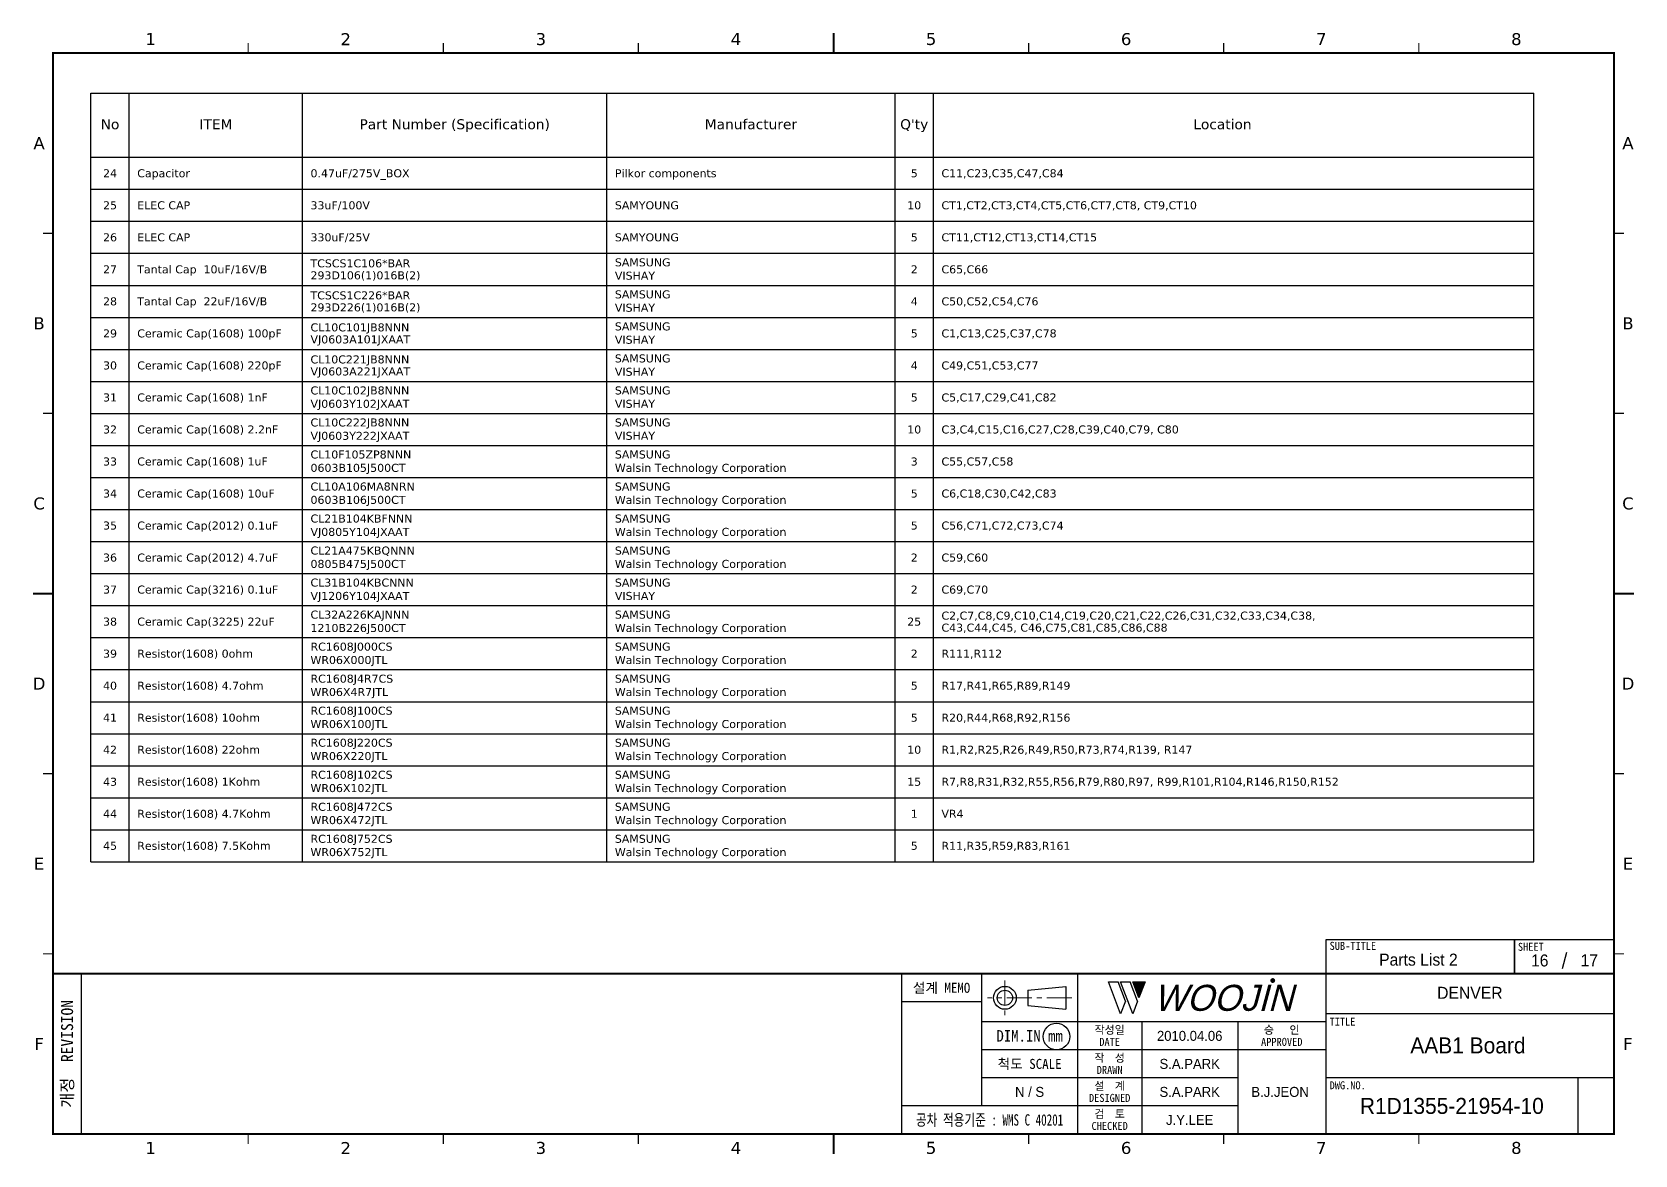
# Model space of a CAD drawing. Extents: x -695 to 953, y -753 to 181.
# Drawn here: x 24.3 to 424.8, y -753.5 to -473 of the extents above; entities that cross this region are included whole.
import ezdxf
from ezdxf.enums import TextEntityAlignment as Align

# ---------------------------------------------------------------- set-up
doc = ezdxf.new("R2010")
doc.units = 0
doc.header["$LTSCALE"] = 5
doc.header["$MEASUREMENT"] = 0
doc.linetypes.add('CENTER', pattern=[2, 1.25, -0.25, 0.25, -0.25])
doc.layers.get('0').update_dxf_attribs({"linetype": 'CONTINUOUS', "lineweight": 25})
doc.layers.add('2', color=2, linetype='CENTER', lineweight=13)
doc.layers.add('4', color=4, linetype='CONTINUOUS', lineweight=18)
for name, color, linetype in [('SHEET', 3, 'CONTINUOUS'), ('문자', 4, 'CONTINUOUS'), ('테두리', 3, 'CONTINUOUS')]:
    doc.layers.add(name, color=color, linetype=linetype)
doc.styles.add('MARK', font='ARLRDBD.TTF')
doc.styles.get("Standard").update_dxf_attribs({"font": 'verdana.ttf'})
doc.styles.add('굴림', font='')
doc.styles.add('굴림체', font='')
doc.styles.get('굴림').set_extended_font_data('Gulim')
doc.styles.get('굴림체').set_extended_font_data('GulimChe')

# ---------------------------------------------------------------- blocks, each defined once
blk = doc.blocks.new('B')
at = {"layer": '문자'}
blk.add_hatch(color=256, dxfattribs=at).paths.add_polyline_path([(13.79, 10), (15.31, 6), (16.84, 10)])
at = {"color": 4, "const_width": 0.6}
blk.add_lwpolyline([(48.46, 10.32, 1), (49.06, 10.32, 1)], format="xyb", close=True, dxfattribs=at)
at = {"layer": '문자'}
for p, q in [((10.73, 2), (7.68, 10)), ((7.68, 10), (10.09, 10)), ((11.94, 5.16), (10.09, 10)), ((10.73, 10), (13.15, 10)), ((13.79, 2), (10.73, 10)), ((14.99, 5.16), (13.15, 10)), ((13.79, 10), (16.84, 10)), ((15.31, 6), (13.79, 10)), ((16.84, 10), (15.31, 6)), ((11.94, 5.16), (10.73, 2)), ((14.99, 5.16), (13.79, 2))]:
    blk.add_line(p, q, dxfattribs=at)
at = {"layer": '문자', "style": 'MARK', "oblique": 15}
blk.add_text('WOOJIN', height=6.5, dxfattribs=at).set_placement((36.4, 6), align=Align.MIDDLE_CENTER)
blk = doc.blocks.new('C')
blk.add_line((15, 285), (15, 285))
at = {"layer": '2'}
for p, q in [((252.83, 53.35), (252.83, 44.65)), ((269.53, 49), (248.48, 49))]:
    blk.add_line(p, q, dxfattribs=at)
at = {"layer": 'SHEET'}
for p, q in [((393.14, 60.3), (392.07, 56.28)), ((22, 55), (22, 15)), ((227, 55), (227, 15)), ((247, 55), (247, 22)), ((271, 55), (271, 15)), ((271, 55), (271, 15)), ((333, 55), (333, 15)), ((247, 48), (227, 48)), ((405, 45), (333, 45)), ((333, 43), (247, 43)), ((287, 43), (287, 15)), ((311, 43), (311, 15)), ((333, 36), (247, 36)), ((311, 29), (247, 29)), ((405, 29), (333, 29)), ((396, 29), (396, 15)), ((311, 22), (227, 22))]:
    blk.add_line(p, q, dxfattribs=at)
at = {"layer": 'SHEET', "color": 4}
for p, q in [((258.53, 50.9), (268.03, 51.85)), ((258.53, 50.9), (258.53, 47.1)), ((268.03, 51.85), (268.03, 46.15)), ((258.53, 47.1), (268.03, 46.15))]:
    blk.add_line(p, q, dxfattribs=at)
at = {"layer": 'SHEET'}
for points in [[(333, 55), (380.19, 55), (380.19, 63.49), (333, 63.49)], [(380.19, 55), (405, 55), (405, 63.49), (380.19, 63.49)]]:
    blk.add_lwpolyline(points, close=True, dxfattribs=at)
at = {"layer": 'SHEET', "color": 4}
for radius in [2.85, 1.9]:
    blk.add_circle((252.83, 49), radius, dxfattribs=at)
at = {"layer": 'SHEET'}
blk.add_circle((265.7, 39.32), 3.32, dxfattribs=at)
at = {"layer": '테두리'}
blk.add_line((405, 285), (405, 15), dxfattribs=at)
for points, const_width in [([(210, 290), (210, 285)], 0.5), ([(15, 285), (15, 15), (405, 15), (405, 285), (15, 285)], 0.5), ([(63.75, 287.5), (63.75, 285)], 0.3), ([(112.5, 287.5), (112.5, 285)], 0.3), ([(161.25, 287.5), (161.25, 285)], 0.3), ([(258.75, 287.5), (258.75, 285)], 0.3), ([(307.5, 287.5), (307.5, 285)], 0.3), ([(356.25, 287.5), (356.25, 285)], 0.3), ([(12.5, 240), (15, 240)], 0.3), ([(407.5, 240), (405, 240)], 0.3), ([(12.5, 195), (15, 195)], 0.3), ([(407.5, 195), (405, 195)], 0.3), ([(10, 150), (15, 150)], 0.5), ([(410, 150), (405, 150)], 0.5), ([(12.5, 105), (15, 105)], 0.3), ([(407.5, 105), (405, 105)], 0.3), ([(12.5, 60), (15, 60)], 0.3), ([(407.5, 60), (405, 60)], 0.3), ([(15, 55), (405, 55)], 0.5), ([(63.75, 12.5), (63.75, 15)], 0.3), ([(112.5, 12.5), (112.5, 15)], 0.3), ([(161.25, 12.5), (161.25, 15)], 0.3), ([(210, 10), (210, 15)], 0.5), ([(258.75, 12.5), (258.75, 15)], 0.3), ([(307.5, 12.5), (307.5, 15)], 0.3), ([(356.25, 12.5), (356.25, 15)], 0.3)]:
    blk.add_lwpolyline(points, dxfattribs=dict(at, const_width=const_width))
blk.add_blockref('B', (271, 43))
at = {"layer": '문자'}
for s, p in [('1', (39.38, 288.5)), ('2', (88.12, 288.5)), ('3', (136.88, 288.5)), ('4', (185.62, 288.5)), ('5', (234.38, 288.5)), ('6', (283.12, 288.5)), ('7', (331.88, 288.5)), ('8', (380.62, 288.5)), ('A', (11.5, 262.5)), ('A', (408.5, 262.5)), ('B', (11.5, 217.5)), ('B', (408.5, 217.5)), ('C', (11.5, 172.5)), ('C', (408.5, 172.5)), ('D', (11.5, 127.5)), ('D', (408.5, 127.5)), ('E', (11.5, 82.5)), ('E', (408.5, 82.5)), ('F', (11.5, 37.5)), ('F', (408.5, 37.5)), ('1', (39.38, 11.5)), ('2', (88.12, 11.5)), ('3', (136.88, 11.5)), ('4', (185.62, 11.5)), ('5', (234.38, 11.5)), ('6', (283.12, 11.5)), ('7', (331.88, 11.5)), ('8', (380.62, 11.5))]:
    blk.add_text(s, height=3, dxfattribs=at).set_placement(p, align=Align.MIDDLE)
at = {"layer": '문자', "style": '굴림체'}
for s, height, p in [('SUB-TITLE', 2, (339.77, 61.98)), ('SHEET', 2, (384.24, 61.74)), ('설계 MEMO', 2.5, (237, 51.5)), ('DIM.IN mm', 2.85, (259, 39.5)), ('작성일', 2, (279, 41)), ('승   인', 2, (322, 41)), ('DATE', 2, (279, 38)), ('APPROVED', 2, (322, 38)), ('척도 SCALE', 2.5, (259, 32.5)), ('작  성', 2, (279, 34)), ('설  계', 2, (279, 27)), ('DRAWN', 2, (279, 31)), ('DESIGNED', 2, (279, 24)), ('검  토', 2, (279, 20)), ('CHECKED', 2, (279, 17))]:
    blk.add_text(s, height=height, dxfattribs=at).set_placement(p, align=Align.MIDDLE_CENTER)
blk.add_text('개정  REVISION', height=3, rotation=90, dxfattribs=at).set_placement((18.5, 35), align=Align.MIDDLE_CENTER)
for s, p in [('TITLE', (333.95, 42.05)), ('DWG.NO.', (333.95, 26.15))]:
    blk.add_text(s, height=2, dxfattribs=at).set_placement(p)
at = {"layer": '문자', "style": '굴림체', "width": 0.75}
blk.add_text('공차 적용기준 : WMS C 40201', height=2.85, dxfattribs=at).set_placement((249, 18.5), align=Align.MIDDLE_CENTER)

msp = doc.modelspace()

# ---------------------------------------------------------------- linework, layer by layer
for p, q in [((39, -488.27), (399.54, -488.27)), ((39, -680.27), (39, -488.27)), ((48.6, -680.27), (48.6, -488.27)), ((91.89, -680.27), (91.89, -488.27)), ((167.94, -680.27), (167.94, -488.27)), ((239.94, -680.27), (239.94, -488.27)), ((249.54, -680.27), (249.54, -488.27)), ((399.54, -680.27), (399.54, -488.27)), ((39, -504.27), (399.54, -504.27)), ((39, -512.27), (399.54, -512.27)), ((39, -520.27), (399.54, -520.27)), ((39, -528.27), (399.54, -528.27)), ((39, -536.27), (399.54, -536.27)), ((39, -544.27), (399.54, -544.27)), ((39, -552.27), (399.54, -552.27)), ((39, -560.27), (399.54, -560.27)), ((39, -568.27), (399.54, -568.27)), ((39, -576.27), (399.54, -576.27)), ((39, -584.27), (399.54, -584.27)), ((39, -592.27), (399.54, -592.27)), ((39, -600.27), (399.54, -600.27)), ((39, -608.27), (399.54, -608.27)), ((39, -616.27), (399.54, -616.27)), ((39, -624.27), (399.54, -624.27)), ((39, -632.27), (399.54, -632.27)), ((39, -640.27), (399.54, -640.27)), ((39, -648.27), (399.54, -648.27)), ((39, -656.27), (399.54, -656.27)), ((39, -664.27), (399.54, -664.27)), ((39, -672.27), (399.54, -672.27)), ((39, -680.27), (399.54, -680.27))]:
    msp.add_line(p, q)

# ---------------------------------------------------------------- block references
msp.add_blockref('C', (14.57, -763.25))

# ---------------------------------------------------------------- texts
for s, height, p in [('No', 2.5, (43.8, -497.27)), ('ITEM', 2.5, (70.25, -497.27)), ('Part Number^J(Specification)', 2.5, (129.92, -497.27)), ('Manufacturer', 2.5, (203.94, -497.27)), ("Q'ty", 2.5, (244.74, -497.27)), ('Location', 2.5, (321.75, -497.27)), ('24', 2, (43.8, -509.27)), ('5', 2, (244.74, -509.27)), ('25', 2, (43.8, -517.27)), ('10', 2, (244.74, -517.27)), ('26', 2, (43.8, -525.27)), ('5', 2, (244.74, -525.27)), ('27', 2, (43.8, -533.27)), ('2', 2, (244.74, -533.27)), ('28', 2, (43.8, -541.27)), ('4', 2, (244.74, -541.27)), ('29', 2, (43.8, -549.27)), ('5', 2, (244.74, -549.27)), ('30', 2, (43.8, -557.27)), ('4', 2, (244.74, -557.27)), ('31', 2, (43.8, -565.27)), ('5', 2, (244.74, -565.27)), ('32', 2, (43.8, -573.27)), ('10', 2, (244.74, -573.27)), ('33', 2, (43.8, -581.27)), ('3', 2, (244.74, -581.27)), ('34', 2, (43.8, -589.27)), ('5', 2, (244.74, -589.27)), ('35', 2, (43.8, -597.27)), ('5', 2, (244.74, -597.27)), ('36', 2, (43.8, -605.27)), ('2', 2, (244.74, -605.27)), ('37', 2, (43.8, -613.27)), ('2', 2, (244.74, -613.27)), ('38', 2, (43.8, -621.27)), ('25', 2, (244.74, -621.27)), ('39', 2, (43.8, -629.27)), ('2', 2, (244.74, -629.27)), ('40', 2, (43.8, -637.27)), ('5', 2, (244.74, -637.27)), ('41', 2, (43.8, -645.27)), ('5', 2, (244.74, -645.27)), ('42', 2, (43.8, -653.27)), ('10', 2, (244.74, -653.27)), ('43', 2, (43.8, -661.27)), ('15', 2, (244.74, -661.27)), ('44', 2, (43.8, -669.27)), ('1', 2, (244.74, -669.27)), ('45', 2, (43.8, -677.27)), ('5', 2, (244.74, -677.27))]:
    msp.add_text(s, height=height).set_placement(p, align=Align.CENTER)
for s, p in [('Capacitor', (50.6, -509.27)), ('0.47uF/275V_BOX', (93.89, -509.27)), ('Pilkor components', (169.94, -509.27)), ('C11,C23,C35,C47,C84', (251.54, -509.27)), ('ELEC CAP', (50.6, -517.27)), ('33uF/100V', (93.89, -517.27)), ('SAMYOUNG', (169.94, -517.27)), ('CT1,CT2,CT3,CT4,CT5,CT6,CT7,CT8,^JCT9,CT10', (251.54, -517.27)), ('ELEC CAP', (50.6, -525.27)), ('330uF/25V', (93.89, -525.27)), ('SAMYOUNG', (169.94, -525.27)), ('CT11,CT12,CT13,CT14,CT15', (251.54, -525.27)), ('Tantal Cap  10uF/16V/B', (50.6, -533.27)), ('TCSCS1C106*BAR', (93.89, -531.77)), ('C65,C66', (251.54, -533.27)), ('293D106(1)016B(2)', (93.89, -534.77)), ('Tantal Cap  22uF/16V/B', (50.6, -541.27)), ('TCSCS1C226*BAR ', (93.89, -539.77)), ('C50,C52,C54,C76', (251.54, -541.27)), ('293D226(1)016B(2)', (93.89, -542.77)), ('Ceramic Cap(1608)^J100pF', (50.6, -549.27)), ('CL10C101JB8NNN', (93.89, -547.77)), ('C1,C13,C25,C37,C78', (251.54, -549.27)), ('VJ0603A101JXAAT', (93.89, -550.77)), ('Ceramic Cap(1608)^J220pF', (50.6, -557.27)), ('CL10C221JB8NNN ', (93.89, -555.77)), ('C49,C51,C53,C77', (251.54, -557.27)), ('VJ0603A221JXAAT', (93.89, -558.77)), ('Ceramic Cap(1608)^J1nF', (50.6, -565.27)), ('C5,C17,C29,C41,C82', (251.54, -565.27)), ('Ceramic Cap(1608)^J2.2nF', (50.6, -573.27)), ('C3,C4,C15,C16,C27,C28,C39,C40,C79,^JC80', (251.54, -573.27)), ('Ceramic Cap(1608)^J1uF', (50.6, -581.27)), ('C55,C57,C58', (251.54, -581.27)), ('Ceramic Cap(1608)^J10uF', (50.6, -589.27)), ('C6,C18,C30,C42,C83', (251.54, -589.27)), ('Ceramic Cap(2012)^J0.1uF', (50.6, -597.27)), ('C56,C71,C72,C73,C74', (251.54, -597.27)), ('Ceramic Cap(2012)^J4.7uF', (50.6, -605.27)), ('C59,C60', (251.54, -605.27)), ('Ceramic Cap(3216)^J0.1uF', (50.6, -613.27)), ('C69,C70', (251.54, -613.27)), ('Ceramic Cap(3225)^J22uF', (50.6, -621.27)), ('C2,C7,C8,C9,C10,C14,C19,C20,C21,C22,C26,C31,C32,C33,C34,C38,', (251.54, -619.77)), ('C43,C44,C45, C46,C75,C81,C85,C86,C88', (251.54, -622.77)), ('Resistor(1608)^J0ohm', (50.6, -629.27)), ('R111,R112', (251.54, -629.27)), ('Resistor(1608)^J4.7ohm', (50.6, -637.27)), ('R17,R41,R65,R89,R149', (251.54, -637.27)), ('Resistor(1608)^J10ohm', (50.6, -645.27)), ('R20,R44,R68,R92,R156', (251.54, -645.27)), ('Resistor(1608)^J22ohm', (50.6, -653.27)), ('R1,R2,R25,R26,R49,R50,R73,R74,R139,^JR147', (251.54, -653.27)), ('Resistor(1608)^J1Kohm', (50.6, -661.27)), ('R7,R8,R31,R32,R55,R56,R79,R80,R97,^JR99,R101,R104,R146,R150,R152', (251.54, -661.27)), ('Resistor(1608)^J4.7Kohm', (50.6, -669.27)), ('VR4', (251.54, -669.27)), ('Resistor(1608)^J7.5Kohm', (50.6, -677.27)), ('R11,R35,R59,R83,R161', (251.54, -677.27))]:
    msp.add_text(s, height=2).set_placement(p)
at = {"color": 4, "style": '굴림'}
for s, p in [('2010.04.06', (313.57, -723.75)), ('S.A.PARK', (313.57, -730.75)), ('S.A.PARK', (313.57, -737.75)), ('B.J.JEON', (336.16, -737.75)), ('J.Y.LEE', (313.57, -744.75))]:
    msp.add_text(s, height=2.5, dxfattribs=at).set_placement(p, align=Align.MIDDLE_CENTER)
at = {"char_height": 2, "attachment_point": 1}
for s, insert, width in [('SAMSUNG^JVISHAY', (169.94, -529.52), 27.3768), ('SAMSUNG^JVISHAY', (169.94, -537.52), 27.3768), ('SAMSUNG^JVISHAY', (169.94, -545.52), 27.3768), ('SAMSUNG^JVISHAY', (169.94, -553.52), 27.3768), ('CL10C102JB8NNN \\PVJ0603Y102JXAAT', (93.89, -561.52), 28.373), ('SAMSUNG^JVISHAY', (169.94, -561.52), 27.3768), ('CL10C222JB8NNN^JVJ0603Y222JXAAT', (93.89, -569.52), 53.4936), ('SAMSUNG^JVISHAY', (169.94, -569.52), 27.3768), ('CL10F105ZP8NNN^J0603B105J500CT', (93.89, -577.52), 52.1451), ('SAMSUNG^JWalsin Technology Corporation', (169.94, -577.52), 59.4856), ('CL10A106MA8NRN^J0603B106J500CT', (93.89, -585.52), 52.955), ('SAMSUNG^JWalsin Technology Corporation', (169.94, -585.52), 59.4856), ('CL21B104KBFNNN^JVJ0805Y104JXAAT', (93.89, -593.52), 53.9463), ('SAMSUNG^JWalsin Technology Corporation', (169.94, -593.52), 59.4856), ('CL21A475KBQNNN^J0805B475J500CT', (93.89, -601.52), 53.1095), ('SAMSUNG^JWalsin Technology Corporation', (169.94, -601.52), 59.4856), ('CL31B104KBCNNN^JVJ1206Y104JXAAT', (93.89, -609.52), 54.2861), ('SAMSUNG^JVISHAY', (169.94, -609.52), 27.3768), ('CL32A226KAJNNN^J1210B226J500CT', (93.89, -617.52), 52.1894), ('SAMSUNG^JWalsin Technology Corporation', (169.94, -617.52), 59.4856), ('RC1608J000CS^JWR06X000JTL', (93.89, -625.52), 43.5299), ('SAMSUNG^JWalsin Technology Corporation', (169.94, -625.52), 59.4856), ('RC1608J4R7CS^JWR06X4R7JTL', (93.89, -633.52), 43.8576), ('SAMSUNG^JWalsin Technology Corporation', (169.94, -633.52), 59.4856), ('RC1608J100CS^JWR06X100JTL', (93.89, -641.52), 43.5299), ('SAMSUNG^JWalsin Technology Corporation', (169.94, -641.52), 59.4856), ('RC1608J220CS^JWR06X220JTL', (93.89, -649.52), 43.5299), ('SAMSUNG^JWalsin Technology Corporation', (169.94, -649.52), 59.4856), ('RC1608J102CS^JWR06X102JTL', (93.89, -657.52), 43.5299), ('SAMSUNG^JWalsin Technology Corporation', (169.94, -657.52), 59.4856), ('RC1608J472CS^JWR06X472JTL', (93.89, -665.52), 43.5299), ('SAMSUNG^JWalsin Technology Corporation', (169.94, -665.52), 59.4856), ('RC1608J752CS^JWR06X752JTL', (93.89, -673.52), 43.5299), ('SAMSUNG^JWalsin Technology Corporation', (169.94, -673.52), 59.4856)]:
    msp.add_mtext(s, dxfattribs=dict(at, insert=insert, width=width))
at = {"layer": '4', "style": '굴림'}
for s, p in [('Parts List 2', (370.72, -704.71)), ('16', (401.03, -704.92)), ('17', (413.42, -704.86)), ('DENVER', (383.57, -713))]:
    msp.add_text(s, height=3, dxfattribs=at).set_placement(p, align=Align.MIDDLE_CENTER)
at = {"layer": '문자', "style": '굴림'}
for s, height, p in [('AAB1 Board', 4, (383.09, -726.13)), ('N / S', 2.5, (273.57, -737.75)), ('R1D1355-21954-10', 4, (379.07, -741.25))]:
    msp.add_text(s, height=height, dxfattribs=at).set_placement(p, align=Align.MIDDLE_CENTER)

doc.saveas('drawing.dxf')
